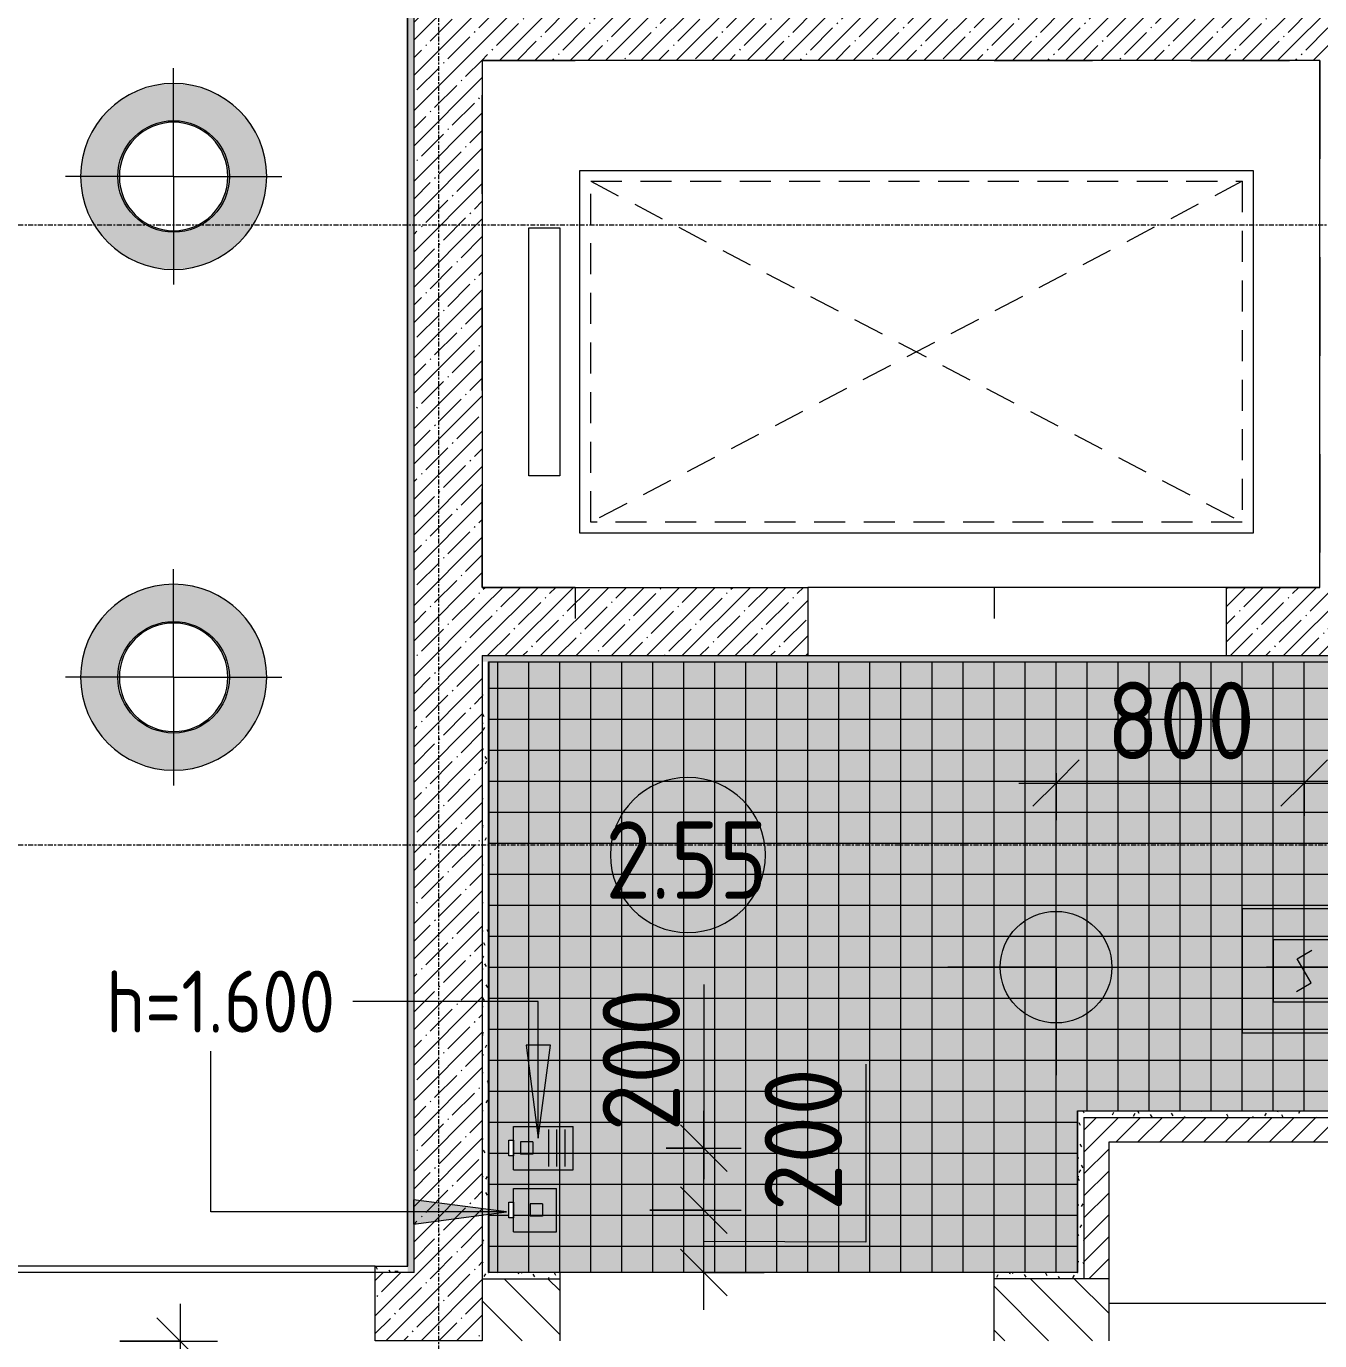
# Model space of a CAD drawing. Header units: millimetres. Extents: x 81548 to 272142, y -8553 to 29000.
# Drawn here: x 93330 to 97500, y 13400 to 17640 of the extents above; entities that cross this region are included whole.
import ezdxf

# ---------------------------------------------------------------- set-up
doc = ezdxf.new("R2010")
doc.units = ezdxf.units.MM
for name, pattern in [('200_ШТРИХ_ш1п0_6_', [160, 100, -60]), ('Осевая', [31.75, 6.35, -4.7625, 15.875, -4.7625]), ('Штрих', [635, 317.5, -317.5])]:
    doc.linetypes.add(name, pattern=pattern)
for name, color, linetype, lineweight in [('A-ANNO-DIMS', 7, 'Continuous', 9), ('A-ANNO-DIMS-100', 7, 'Continuous', 9), ('A-AREA-IDEN', 7, 'Continuous', 9), ('A-CLNG-PATT', 7, 'Continuous', 9), ('A-DETL-GENF', 7, 'Continuous', 9), ('A-DETL-GENF-1', 7, '200_ШТРИХ_ш1п0_6_', 9), ('A-WALL', 7, 'Continuous', 9), ('I-WALL', 7, 'Continuous', 9), ('Q-SPCQ', 7, 'Continuous', 9), ('Q-SPCQ-2', 7, 'Штрих', 9), ('Оси-2', 7, 'Осевая', 9)]:
    doc.layers.add(name, color=color, linetype=linetype, lineweight=lineweight)
for name, color, linetype, lineweight, true_color in [('A-ANNO-NOTE', 1, 'Continuous', 9, 0xff0000), ('A-CLNG-1', 7, 'Continuous', 9, 0xeaeaea), ('A-WALL-1', 7, 'Continuous', 9, 0x3c3c3c), ('A-WALL-FNSH-1', 7, 'Continuous', 9, 0x3c3c3c), ('G-ANNO-TEXT-1', 7, 'Continuous', 9, 0x3c3c3c), ('I-WALL-1', 7, 'Continuous', 9, 0x535353), ('Q-SPCQ-1', 7, 'Continuous', 9, 0x004000), ('Q-SPCQ-3', 7, 'Continuous', 9, 0x008040), ('Q-SPCQ-4', 1, 'Continuous', 9, 0xff0000)]:
    doc.layers.add(name, color=color, linetype=linetype, lineweight=lineweight, true_color=true_color)
doc.layers.add('A-CLNG-PATT-1', color=7, linetype='Continuous', lineweight=9, transparency=1)
doc.styles.add('GOST Common', font='GOST_Common.ttf', dxfattribs={"width": 0.9, "height": 200})
doc.styles.add('GOST Common_1', font='GOST_Common.ttf', dxfattribs={"width": 0.9, "height": 250})
doc.styles.add('ISOCPEUR', font='isocpeur.ttf', dxfattribs={"width": 0.9, "height": 250})
doc.dimstyles.new('ISO-2_5_0_9К_БОЛЬШОЙ', dxfattribs={"dimscale": 304.8, "dimtxt": 248.995294, "dimasz": 0.492126, "dimexe": 0.393701, "dimexo": 0.984252, "dimgap": 0, "dimtad": 1, "dimdec": 0, "dimrnd": 10, "dimzin": 0, "dimdsep": 46, "dimtxsty": 'ISOCPEUR', "dimblk1": 'OBLIQUE', "dimblk2": 'OBLIQUE', "dimsah": 1, "dimcen": 0.09, "dimdle": 0.393701, "dimazin": 0, "dimtfac": 1, "dimtdec": 4, "dimtix": 1, "dimtmove": 0, "dimatfit": 3, "dimfxl": 1, "dimtvp": 1, "dimtolj": 1, "dimtzin": 0, "dimarcsym": 2})
doc.dimstyles.new('ISO-2_5_0_9К_БОЛЬШОЙ_1', dxfattribs={"dimscale": 304.8, "dimtxt": 248.995294, "dimasz": 0.492126, "dimexe": 0.393701, "dimexo": 0.984252, "dimgap": 0, "dimtad": 1, "dimdec": 0, "dimrnd": 10, "dimzin": 0, "dimdsep": 46, "dimtxsty": 'ISOCPEUR', "dimblk1": 'OBLIQUE', "dimblk2": 'OBLIQUE', "dimsah": 1, "dimcen": 0.09, "dimdle": 0.393701, "dimazin": 0, "dimtfac": 1, "dimtdec": 4, "dimtix": 1, "dimtmove": 1, "dimatfit": 3, "dimfxl": 1, "dimtvp": 1, "dimtolj": 1, "dimtzin": 0, "dimarcsym": 2})
pattern_1 = [(45, (0, 0), (-57.024626, 57.024626), []), (45, (57.025, 0), (-57.024626, 57.024626), [100.806, -20.161, 3.353, -16.808])]
pattern_2 = [(45, (0, 0), (-35.35534, 35.35534), [])]
pattern_3 = [(0, (0, 0), (121.92, 30.48), [10.058, -81.382, 10.058, -81.382, -487.68]), (0, (0, 0), (121.92, 30.48), [-182.88, 10.058, -172.822, 10.058, -81.382, -213.36]), (0, (0, 0), (121.92, 30.48), [-457.2, 10.058, -50.902, 10.058, -142.342]), (120, (45.72, 15.24), (-87.356454, 90.345817), [10.058, -81.382, 10.058, -81.382, -487.68]), (120, (45.72, 15.24), (-87.356454, 90.345817), [-182.88, 10.058, -172.822, 10.058, -81.382, -213.36]), (120, (45.72, 15.24), (-87.356454, 90.345817), [-457.2, 10.058, -50.902, 10.058, -142.342]), (240, (60.96, 76.2), (-34.563546, -120.825817), [10.058, -81.382, 10.058, -81.382, -487.68]), (240, (60.96, 76.2), (-34.563546, -120.825817), [-182.88, 10.058, -172.822, 10.058, -81.382, -213.36]), (240, (60.96, 76.2), (-34.563546, -120.825817), [-457.2, 10.058, -50.902, 10.058, -142.342])]

# ---------------------------------------------------------------- blocks, each defined once
blk = doc.blocks.new('SEQ_2D_Лифт - Лифт_2700х1700 пр-23694033-Сводный план потолков 2 этажа в осях 23-33')
at = {"layer": 'A-DETL-GENF'}
for p, q in [((-1135, -495), (-1135, 675)), ((-1135, 675), (1035, 675)), ((1035, 675), (1035, -495)), ((1100, 490), (1200, 490)), ((1100, -310), (1100, 490)), ((1200, 490), (1200, -310)), ((1200, -310), (1100, -310)), ((1035, -495), (-1135, -495))]:
    blk.add_line(p, q, dxfattribs=at)
at = {"layer": 'A-DETL-GENF-1'}
for p, q in [((-1100, 640), (1000, 640)), ((-1100, -460), (-1100, 640)), ((1000, -460), (-1100, 640)), ((-1100, -460), (1000, 640)), ((1000, 640), (1000, -460)), ((1000, -460), (-1100, -460))]:
    blk.add_line(p, q, dxfattribs=at)
at = {"layer": 'Q-SPCQ-2'}
for p, q in [((-300, 850), (-300, 950)), ((1050, 850), (1050, 950)), ((-1350, -850), (-1350, 850)), ((-1350, 850), (-300, 850)), ((1050, 850), (1350, 850)), ((1350, 850), (1350, -850)), ((-300, -850), (-1350, -850)), ((1350, -850), (1050, -850))]:
    blk.add_line(p, q, dxfattribs=at)
blk = doc.blocks.new('Проводная влагозащищенная кнопка вызова - Вызывная панель экстренной видеосвязи 2-29719876-Сводный план потолков 2 этажа в осях 23-33')
at = {"layer": 'Q-SPCQ'}
for p, q in [((194.5, 229.8), (54.5, 229.8)), ((54.5, 91.2), (54.5, 229.8)), ((194.5, 91.2), (194.5, 229.8)), ((104.1, 184.7), (104.1, 144.7)), ((104.1, 184.7), (144.1, 184.7)), ((144.1, 184.7), (144.1, 144.7)), ((104.1, 144.7), (144.1, 144.7)), ((194.5, 91.2), (54.5, 91.2))]:
    blk.add_line(p, q, dxfattribs=at)
at = {"layer": 'Q-SPCQ-3'}
for p, q in [((99.5, 91.2), (149.5, 91.2)), ((99.5, 76.2), (99.5, 91.2)), ((149.5, 91.2), (149.5, 76.2)), ((149.5, 76.2), (99.5, 76.2))]:
    blk.add_line(p, q, dxfattribs=at)
blk = doc.blocks.new('Вызывная панель экстренной видеосвязи1 - Вызывная панель экстренной видеосвязи 2-29719877-Сводный план потолков 2 этажа в осях 23-33')
at = {"layer": 'Q-SPCQ'}
for p, q in [((194.5, 282.7), (54.5, 282.7)), ((54.5, 91.2), (54.5, 282.7)), ((64.5, 256.2), (184.5, 256.2)), ((194.5, 91.2), (194.5, 282.7)), ((64.5, 229.8), (184.5, 229.8)), ((64.5, 203.4), (184.5, 203.4)), ((104.5, 153.4), (104.5, 113.4)), ((104.5, 153.4), (144.5, 153.4)), ((144.5, 153.4), (144.5, 113.4)), ((194.5, 91.2), (54.5, 91.2)), ((104.5, 113.4), (144.5, 113.4))]:
    blk.add_line(p, q, dxfattribs=at)
at = {"layer": 'Q-SPCQ-3'}
for p, q in [((99.5, 91.2), (149.5, 91.2)), ((99.5, 76.2), (99.5, 91.2)), ((149.5, 91.2), (149.5, 76.2)), ((149.5, 76.2), (99.5, 76.2))]:
    blk.add_line(p, q, dxfattribs=at)
blk = doc.blocks.new('Извещатель потолочный - Монтируемые на перекрытии-30355244-Сводный план потолков 2 этажа в осях 23-33')
at = {"layer": 'Q-SPCQ'}
for p, q in [((-300, 300), (-300, -100)), ((100, 300), (-300, 300)), ((100, -100), (100, 300)), ((0, 200), (-200, 200)), ((-200, 200), (-200, 0)), ((0, 0), (0, 200)), ((-122.5, 139), (-74.9, 166.5)), ((-100, 100), (-122.5, 139)), ((-77.5, 61), (-100, 100)), ((-125.1, 33.5), (-77.5, 61)), ((-200, 0), (0, 0)), ((-300, -100), (100, -100))]:
    blk.add_line(p, q, dxfattribs=at)
blk = doc.blocks.new('DIMBLOCK42-Сводный план потолков 2 этажа в осях 23-33')
at = {"layer": 'A-ANNO-DIMS-100'}
for p, q in [((96037, 14291.7), (96037, 13717.6)), ((95339.8, 13821), (95634.5, 13821)), ((95514.5, 13821), (95339.8, 13821)), ((95514.5, 13500), (95514.5, 13821)), ((96037, 13717.6), (95514.5, 13720.5)), ((95708.4, 13620), (95394.5, 13620)), ((95514.5, 13620), (95708.4, 13620))]:
    blk.add_line(p, q, dxfattribs=at)
at = {"layer": 'A-ANNO-DIMS-100', "lineweight": 20}
for p, q in [((95514.5, 13821), (95439.5, 13896)), ((95514.5, 13821), (95589.5, 13746)), ((95514.5, 13620), (95439.5, 13695)), ((95514.5, 13620), (95589.5, 13545))]:
    blk.add_line(p, q, dxfattribs=at)
at = {"layer": 'A-ANNO-DIMS-100', "color": 0, "insert": (95710.3, 13817.6), "char_height": 250, "width": 568.858, "attachment_point": 1, "rotation": 90, "line_spacing_factor": 1.149209, "style": 'ISOCPEUR'}
blk.add_mtext('200', dxfattribs=at)
blk = doc.blocks.new('_Oblique')
at = {"color": 0, "linetype": 'ByBlock', "lineweight": -2}
blk.add_line((-0.5, -0.5), (0.5, 0.5), dxfattribs=at)
blk = doc.blocks.new('DIMBLOCK43-Сводный план потолков 2 этажа в осях 23-33')
at = {"layer": 'A-ANNO-DIMS-100'}
for p, q in [((95514.5, 14549.2), (95514.5, 13975.1)), ((95514.5, 13821), (95514.5, 14141)), ((95392.7, 14021), (95634.5, 14021)), ((95514.5, 14021), (95392.7, 14021)), ((95514.5, 13975.1), (95514.5, 13921)), ((95339.8, 13821), (95634.5, 13821)), ((95514.5, 13821), (95339.8, 13821))]:
    blk.add_line(p, q, dxfattribs=at)
at = {"layer": 'A-ANNO-DIMS-100', "lineweight": 20}
for p, q in [((95514.5, 14021), (95439.5, 14096)), ((95514.5, 14021), (95589.5, 13946)), ((95514.5, 13821), (95439.5, 13896)), ((95514.5, 13821), (95589.5, 13746))]:
    blk.add_line(p, q, dxfattribs=at)
at = {"layer": 'A-ANNO-DIMS-100', "color": 0, "insert": (95187.9, 14075.1), "char_height": 250, "width": 568.858, "attachment_point": 1, "rotation": 90, "line_spacing_factor": 1.149209, "style": 'ISOCPEUR'}
blk.add_mtext('200', dxfattribs=at)
blk = doc.blocks.new('DIMBLOCK109-Сводный план потолков 2 этажа в осях 23-33')
at = {"layer": 'A-ANNO-DIMS-100'}
for p, q in [((93826, 13519), (93826, 12010)), ((93632, 13399), (93946, 13399)), ((93826, 13399), (93632, 13399)), ((94821, 12010), (93706, 12010)), ((93826, 12010), (94821, 12010))]:
    blk.add_line(p, q, dxfattribs=at)
at = {"layer": 'A-ANNO-DIMS-100', "lineweight": 20}
for p, q in [((93826, 13399), (93751, 13474)), ((93826, 13399), (93901, 13324)), ((93826, 12010), (93751, 12085)), ((93826, 12010), (93901, 11935))]:
    blk.add_line(p, q, dxfattribs=at)
at = {"layer": 'A-ANNO-DIMS-100', "color": 0, "insert": (93499.3, 12489), "char_height": 250, "width": 517.144, "attachment_point": 1, "rotation": 90, "line_spacing_factor": 1.149209, "style": 'ISOCPEUR'}
blk.add_mtext('1/2', dxfattribs=at)
blk = doc.blocks.new('DIMBLOCK135-Сводный план потолков 2 этажа в осях 23-33')
at = {"layer": 'A-ANNO-DIMS-100'}
for p, q in [((98100.4, 14485), (98100.4, 15709)), ((98294.3, 15589), (97980.4, 15589)), ((98100.4, 15589), (98294.3, 15589)), ((97328.3, 14605), (98220.4, 14605)), ((98100.4, 14605), (97328.3, 14605))]:
    blk.add_line(p, q, dxfattribs=at)
at = {"layer": 'A-ANNO-DIMS-100', "lineweight": 20}
for p, q in [((98100.4, 15589), (98025.4, 15664)), ((98100.4, 15589), (98175.4, 15514)), ((98100.4, 14605), (98025.4, 14680)), ((98100.4, 14605), (98175.4, 14530))]:
    blk.add_line(p, q, dxfattribs=at)
at = {"layer": 'A-ANNO-DIMS-100', "color": 0, "insert": (97773.8, 14860), "char_height": 250, "width": 568.858, "attachment_point": 1, "rotation": 90, "line_spacing_factor": 1.149209, "style": 'ISOCPEUR'}
blk.add_mtext('980', dxfattribs=at)
blk = doc.blocks.new('DIMBLOCK136-Сводный план потолков 2 этажа в осях 23-33')
at = {"layer": 'A-ANNO-DIMS-100'}
for p, q in [((97450, 15093), (97450, 15318.9)), ((96650, 15230.4), (96650, 15078.9)), ((96650, 15198.9), (96650, 15230.4)), ((96530, 15198.9), (97570, 15198.9)), ((97450, 15198.9), (97450, 15093))]:
    blk.add_line(p, q, dxfattribs=at)
at = {"layer": 'A-ANNO-DIMS-100', "lineweight": 20}
for p, q in [((96650, 15198.9), (96725, 15273.9)), ((97450, 15198.9), (97525, 15273.9)), ((96650, 15198.9), (96575, 15123.9)), ((97450, 15198.9), (97375, 15123.9))]:
    blk.add_line(p, q, dxfattribs=at)
at = {"layer": 'A-ANNO-DIMS-100', "color": 0, "insert": (96813, 15525.5), "char_height": 250, "width": 568.858, "attachment_point": 1, "line_spacing_factor": 1.149209, "style": 'ISOCPEUR'}
blk.add_mtext('800', dxfattribs=at)
blk = doc.blocks.new('Марка_Помещения - Номер-25198446-Сводный план потолков 2 этажа в осях 23-33')
at = {"layer": 'A-AREA-IDEN'}
for start, end in [(360, 180), (180, 360)]:
    blk.add_arc((0, 0), 2.5, start, end, dxfattribs=at)

msp = doc.modelspace()

# ---------------------------------------------------------------- hatches: boundary and pattern name
at = {"layer": 'A-CLNG-PATT'}
h = msp.add_hatch(dxfattribs=at)
h.set_pattern_fill('FP_29', color=256, style=0, pattern_type=2)
h.set_pattern_definition([(0, (96650, 14605), (0, -100), []), (270, (96650, 14605), (-100, -6e-15), [])])
h.paths.add_polyline_path([(96719, 13621), (96719, 14141), (98479, 14141), (98479, 15589), (94821, 15589), (94821, 13621)])
h.paths.add_polyline_path([(94901.2, 13796.5), (94886.2, 13796.5), (94886.2, 13846.5), (94901.2, 13846.5)])
h.paths.add_polyline_path([(94886.2, 13996.5), (94886.2, 14046.5), (94901.2, 14046.5), (94901.2, 13996.5)])
at = {"layer": 'A-CLNG-PATT-1'}
h = msp.add_hatch(color=256, dxfattribs=at)
h.paths.add_polyline_path([(93805, 16855.5), (93863.5, 16861.3), (93919.8, 16878.3), (93971.7, 16906.1), (94017.1, 16943.4), (94054.4, 16988.8), (94082.2, 17040.7), (94099.2, 17097), (94105, 17155.5), (94099.2, 17214), (94082.2, 17270.3), (94054.4, 17322.2), (94017.1, 17367.6), (93971.7, 17404.9), (93919.8, 17432.7), (93863.5, 17449.7), (93805, 17455.5), (93746.5, 17449.7), (93690.2, 17432.7), (93638.3, 17404.9), (93592.9, 17367.6), (93555.6, 17322.2), (93527.8, 17270.3), (93510.8, 17214), (93505, 17155.5), (93510.8, 17097), (93527.8, 17040.7), (93555.6, 16988.8), (93592.9, 16943.4), (93638.3, 16906.1), (93690.2, 16878.3), (93746.5, 16861.3)])
h.paths.add_polyline_path([(93805, 16980.5), (93759.7, 16986.5), (93717.5, 17003.9), (93681.3, 17031.8), (93653.4, 17068), (93636, 17110.2), (93630, 17155.5), (93636, 17200.8), (93653.4, 17243), (93681.4, 17279.3), (93717.5, 17307.1), (93759.7, 17324.5), (93805, 17330.5), (93850.3, 17324.5), (93892.5, 17307.1), (93928.7, 17279.2), (93956.6, 17243), (93974, 17200.8), (93980, 17155.5), (93974, 17110.2), (93956.6, 17068), (93928.7, 17031.8), (93892.5, 17003.9), (93850.3, 16986.5)])
h = msp.add_hatch(color=256, dxfattribs=at)
h.paths.add_polyline_path([(93805, 15240), (93863.5, 15245.8), (93919.8, 15262.8), (93971.7, 15290.6), (94017.1, 15327.9), (94054.4, 15373.3), (94082.2, 15425.2), (94099.4, 15483.5), (94105, 15540), (94099.2, 15598.5), (94082.2, 15654.8), (94054.4, 15706.7), (94017.1, 15752.1), (93971.7, 15789.4), (93919.8, 15817.2), (93863.5, 15834.2), (93805, 15840), (93746.5, 15834.2), (93690.2, 15817.2), (93638.3, 15789.4), (93592.9, 15752.1), (93555.6, 15706.7), (93527.8, 15654.8), (93510.8, 15598.5), (93505, 15540), (93510.8, 15481.5), (93527.8, 15425.2), (93555.6, 15373.3), (93592.9, 15327.9), (93638.3, 15290.6), (93690.2, 15262.8), (93746.5, 15245.8)])
h.paths.add_polyline_path([(93805, 15365), (93759.7, 15371), (93717.5, 15388.4), (93681.3, 15416.3), (93653.4, 15452.5), (93636, 15494.7), (93630, 15540), (93636, 15585.3), (93653.4, 15627.5), (93681.3, 15663.7), (93717.5, 15691.6), (93759.7, 15709), (93805, 15715), (93850.3, 15709), (93892.5, 15691.6), (93928.7, 15663.7), (93956.6, 15627.5), (93974, 15585.3), (93980, 15540), (93974, 15494.7), (93956.6, 15452.5), (93928.7, 15416.3), (93892.5, 15388.4), (93850.3, 15371)])
h = msp.add_hatch(color=256, dxfattribs=at)
h.paths.add_polyline_path([(96719, 13621), (96719, 14141), (98479, 14141), (98479, 15589), (94821, 15589), (94821, 13621)])
h.paths.add_polyline_path([(94901.2, 13796.5), (94886.2, 13796.5), (94886.2, 13846.5), (94901.2, 13846.5)])
h.paths.add_polyline_path([(94886.2, 13996.5), (94886.2, 14046.5), (94901.2, 14046.5), (94901.2, 13996.5)])
h = msp.add_hatch(color=256, dxfattribs=at)
h.paths.add_polyline_path([(96719, 13621), (96719, 14141), (98479, 14141), (98479, 15589), (94821, 15589), (94821, 13621)])
h.paths.add_polyline_path([(94901.2, 13796.5), (94886.2, 13796.5), (94886.2, 13846.5), (94901.2, 13846.5)])
h.paths.add_polyline_path([(94886.2, 13996.5), (94886.2, 14046.5), (94901.2, 14046.5), (94901.2, 13996.5)])
at = {"layer": 'G-ANNO-TEXT-1'}
for points in [[(94980.6, 14053.3), (95020, 14353.3), (94941.1, 14353.3)], [(94878.1, 13815.4), (94578.1, 13854.9), (94578.1, 13775.9)]]:
    msp.add_hatch(color=256, dxfattribs=at).paths.add_polyline_path(points)
at = {"layer": 'I-WALL'}
h = msp.add_hatch(dxfattribs=at)
h.set_pattern_fill('FP_20', color=256, style=0, pattern_type=2)
h.set_pattern_definition(pattern_3)
h.paths.add_polyline_path([(94560, 13620), (94580, 13620), (94580, 17770), (94560, 17770), (94560, 13640)])
h = msp.add_hatch(dxfattribs=at)
h.set_pattern_fill('FP_2', color=256, style=0, pattern_type=2)
h.set_pattern_definition(pattern_1)
h.paths.add_polyline_path([(100720, 17530), (100800, 17530), (100800, 17750), (94580, 17750), (94580, 17530), (99826, 17530)])
h = msp.add_hatch(dxfattribs=at)
h.set_pattern_fill('FP_2', color=256, style=0, pattern_type=2)
h.set_pattern_definition(pattern_1)
h.paths.add_polyline_path([(94800, 13620), (94800, 17530), (94580, 17530), (94580, 13620), (94739.5, 13620)])
h = msp.add_hatch(dxfattribs=at)
h.set_pattern_fill('FP_2', color=256, style=0, pattern_type=2)
h.set_pattern_definition(pattern_1)
h.paths.add_polyline_path([(98500, 15610), (98500, 15830), (97200, 15830), (97200, 15610), (97282.7, 15610)])
h.paths.add_polyline_path([(94800, 15610), (95850, 15610), (95850, 15830), (94800, 15830)])
h = msp.add_hatch(dxfattribs=at)
h.set_pattern_fill('FP_20', color=256, style=0, pattern_type=2)
h.set_pattern_definition(pattern_3)
h.paths.add_polyline_path([(98479, 15590), (98500, 15590), (98500, 15610), (94800, 15610), (94800, 15590), (97282.7, 15590)])
h = msp.add_hatch(dxfattribs=at)
h.set_pattern_fill('FP_20', color=256, style=0, pattern_type=2)
h.set_pattern_definition(pattern_3)
h.paths.add_polyline_path([(94800, 13600), (94820, 13600), (94820, 15590), (94800, 15590), (94800, 13620)])
h = msp.add_hatch(dxfattribs=at)
h.set_pattern_fill('FP_20', color=256, style=0, pattern_type=2)
h.set_pattern_definition(pattern_3)
h.paths.add_polyline_path([(96720, 13620), (96740, 13620), (96740, 14140), (96720, 14140), (96720, 13687.6)])
h = msp.add_hatch(dxfattribs=at)
h.set_pattern_fill('FP_20', color=256, style=0, pattern_type=2)
h.set_pattern_definition(pattern_3)
h.paths.add_polyline_path([(98500, 14120), (98500, 14140), (96740, 14140), (96740, 14120), (97282.7, 14120)])
h = msp.add_hatch(dxfattribs=at)
h.set_pattern_fill('FP_5', color=256, style=0, pattern_type=2)
h.set_pattern_definition(pattern_2)
h.paths.add_polyline_path([(96740, 13600), (96820, 13600), (96820, 14120), (96740, 14120), (96740, 13620)])
h = msp.add_hatch(dxfattribs=at)
h.set_pattern_fill('FP_5', color=256, style=0, pattern_type=2)
h.set_pattern_definition(pattern_2)
h.paths.add_polyline_path([(98500, 14040), (98500, 14120), (96820, 14120), (96820, 14040), (97700, 14040)])
h = msp.add_hatch(dxfattribs=at)
h.set_pattern_fill('FP_20', color=256, style=0, pattern_type=2)
h.set_pattern_definition(pattern_3)
h.paths.add_polyline_path([(93050, 13620), (93055, 13620), (93055, 13640), (93030, 13640), (93030, 13620)])
h.paths.add_polyline_path([(94560, 13620), (94559, 13640), (94455, 13640), (94455, 13620)])
h = msp.add_hatch(dxfattribs=at)
h.set_pattern_fill('FP_2', color=256, style=0, pattern_type=2)
h.set_pattern_definition(pattern_1)
h.paths.add_polyline_path([(94739.5, 13400), (94800, 13400), (94800, 13620), (94455, 13620), (94455, 13400)])
h.paths.add_polyline_path([(93055, 13400), (93055, 13620), (93050, 13620), (93050, 13400)])
h = msp.add_hatch(dxfattribs=at)
h.set_pattern_fill('FP_20', color=256, style=0, pattern_type=2)
h.set_pattern_definition(pattern_3)
h.paths.add_polyline_path([(96450, 13600), (96740, 13600), (96740, 13620), (96450, 13620)])
h.paths.add_polyline_path([(94820, 13600), (95050, 13600), (95050, 13620), (94820, 13620)])
h = msp.add_hatch(dxfattribs=at)
h.set_pattern_fill('FP_4', color=256, style=0, pattern_type=2)
h.set_pattern_definition([(135, (0, 0), (-70.71068, -70.71068), [])])
h.paths.add_polyline_path([(96820, 13400), (96820, 13600), (96450, 13600), (96450, 13400)])
h.paths.add_polyline_path([(94800, 13400), (95050, 13400), (95050, 13600), (94800, 13600)])

# ---------------------------------------------------------------- linework, layer by layer
at = {"layer": 'A-ANNO-NOTE'}
for p, q in [((93805, 17155.5), (93805, 17504.4)), ((93805, 17155.5), (93456.1, 17155.5)), ((93805, 17155.5), (93805, 16806.6)), ((93805, 17155.5), (94153.9, 17155.5)), ((93805, 15540), (93805, 15888.9)), ((93805, 15540), (93456.1, 15540)), ((93805, 15540), (93805, 15191.1)), ((93805, 15540), (94153.9, 15540)), ((96650, 14605), (96650, 14953.9)), ((96650, 14605), (96301.1, 14605)), ((96650, 14605), (96650, 14256.1)), ((96650, 14605), (96998.9, 14605))]:
    msp.add_line(p, q, dxfattribs=at)
for centre in [(93805, 17155.5), (93805, 15540), (96650, 14605)]:
    msp.add_circle(centre, 180, dxfattribs=at)
at = {"layer": 'A-CLNG-1'}
for p, q in [((94821, 15589), (94821, 13621)), ((94821, 13621), (96719, 13621))]:
    msp.add_line(p, q, dxfattribs=at)
for centre, radius, start, end in [((93805, 17155.5), 300, 0, 180), ((93805, 17155.5), 300, 360, 180), ((93805, 17155.5), 175, 0, 180), ((93805, 17155.5), 175, 0, 180), ((93805, 17155.5), 300, 180, 360), ((93805, 17155.5), 300, 180, 360), ((93805, 17155.5), 175, 180, 0), ((93805, 17155.5), 175, 180, 360), ((93805, 15540), 300, 0, 180), ((93805, 15540), 300, 0, 180), ((93805, 15540), 175, 0, 180), ((93805, 15540), 175, 0, 180), ((93805, 15540), 300, 180, 360), ((93805, 15540), 300, 180, 360), ((93805, 15540), 175, 180, 0), ((93805, 15540), 175, 180, 0)]:
    msp.add_arc(centre, radius, start, end, dxfattribs=at)
at = {"layer": 'A-WALL'}
for p, q in [((94560, 13640), (94560, 17770)), ((94800, 15610), (94800, 13400)), ((94820, 15590), (98480, 15590)), ((94820, 13620), (94820, 15590)), ((98480, 14140), (96720, 14140)), ((96740, 14120), (96740, 13600)), ((94580, 13620), (94455, 13620)), ((94800, 13600), (95050, 13600)), ((96820, 13600), (96450, 13600)), ((94800, 13400), (94455, 13400))]:
    msp.add_line(p, q, dxfattribs=at)
at = {"layer": 'A-WALL-1'}
for p, q in [((94580, 13620), (94580, 17750)), ((94800, 17530), (94800, 15830)), ((97500, 17530), (94800, 17530)), ((97500, 15830), (97500, 17530)), ((94800, 15830), (95850, 15830)), ((95850, 15830), (95850, 15610)), ((97200, 15610), (97200, 15830)), ((97200, 15830), (97500, 15830)), ((94800, 15610), (98500, 15610)), ((96720, 13620), (96720, 14140)), ((96740, 14120), (98500, 14120)), ((96820, 14040), (96820, 13400)), ((97620, 14040), (96820, 14040)), ((94455, 13400), (94455, 13640)), ((94455, 13640), (94560, 13640)), ((94820, 13620), (94821, 13620)), ((95050, 13620), (95050, 13400)), ((96450, 13400), (96450, 13620)), ((96719, 13620), (96720, 13620))]:
    msp.add_line(p, q, dxfattribs=at)
at = {"layer": 'A-WALL-FNSH-1'}
for p, q in [((94559, 13640), (94559, 17771)), ((98479, 15589), (94821, 15589)), ((96719, 13621), (96719, 14141)), ((96719, 14141), (98479, 14141)), ((94455, 13641), (94560, 13641)), ((94455, 13640), (94455, 13641)), ((94821, 13620), (94821, 13621)), ((95050, 13620), (94821, 13620)), ((95050, 13621), (95050, 13620)), ((96450, 13620), (96450, 13621)), ((96719, 13620), (96450, 13620))]:
    msp.add_line(p, q, dxfattribs=at)
at = {"layer": 'G-ANNO-TEXT-1'}
for p, q in [((94980.6, 14493.9), (94382.6, 14493.9)), ((94980.6, 14053.3), (94980.6, 14493.9)), ((93925, 13815.4), (93924.9, 14334.3)), ((95020, 14353.3), (94941.1, 14353.3)), ((94941.1, 14353.3), (94980.6, 14053.3)), ((94980.6, 14053.3), (95020, 14353.3)), ((94878.1, 13815.4), (94578.1, 13854.9)), ((94578.1, 13854.9), (94578.1, 13775.9)), ((94878.1, 13815.4), (93925, 13815.4)), ((94578.1, 13775.9), (94878.1, 13815.4))]:
    msp.add_line(p, q, dxfattribs=at)
at = {"layer": 'I-WALL-1'}
for p, q in [((97200, 15830), (95850, 15830)), ((94455, 13641), (93055, 13641)), ((94455, 13640), (93055, 13640)), ((94455, 13620), (93055, 13620)), ((96450, 13620), (95050, 13620)), ((97520, 13520), (96820, 13520))]:
    msp.add_line(p, q, dxfattribs=at)
at = {"layer": 'Оси-2'}
for p, q in [((94660, 593.7), (94660, 19415.1)), ((84847.6, 17000), (122738, 17000)), ((84847.6, 15000), (122160, 15000))]:
    msp.add_line(p, q, dxfattribs=at)

# ---------------------------------------------------------------- block references
at = {"layer": 'A-AREA-IDEN', "xscale": 99.99999999999993, "yscale": 99.99999999999993, "zscale": 99.99999999999993}
msp.add_blockref('Марка_Помещения - Номер-25198446-Сводный план потолков 2 этажа в осях 23-33', (95463, 14966.8), dxfattribs=at)
at = {"layer": 'Q-SPCQ-1', "rotation": 180}
msp.add_blockref('SEQ_2D_Лифт - Лифт_2700х1700 пр-23694033-Сводный план потолков 2 этажа в осях 23-33', (96150, 16680), dxfattribs=at)
at = {"layer": 'Q-SPCQ-3', "rotation": 270}
for name, p in [('Вызывная панель экстренной видеосвязи1 - Вызывная панель экстренной видеосвязи 2-29719877-Сводный план потолков 2 этажа в осях 23-33', (94810, 14146)), ('Проводная влагозащищенная кнопка вызова - Вызывная панель экстренной видеосвязи 2-29719876-Сводный план потолков 2 этажа в осях 23-33', (94810, 13946))]:
    msp.add_blockref(name, p, dxfattribs=at)
at = {"layer": 'Q-SPCQ-4'}
msp.add_blockref('Извещатель потолочный - Монтируемые на перекрытии-30355244-Сводный план потолков 2 этажа в осях 23-33', (97550, 14493), dxfattribs=at)

# ---------------------------------------------------------------- texts
at = {"layer": 'A-AREA-IDEN', "insert": (95197.2, 15075.4), "char_height": 250, "width": 663.797, "attachment_point": 1, "style": 'GOST Common_1'}
msp.add_mtext('2.55', dxfattribs=at)
at = {"layer": 'G-ANNO-TEXT-1', "insert": (93586.3, 14593.9), "char_height": 200, "width": 966.835, "attachment_point": 1, "style": 'GOST Common'}
msp.add_mtext('h=1.600', dxfattribs=at)

# ---------------------------------------------------------------- dimensions: what is measured, and where the dimension line sits
at = {"layer": 'A-ANNO-DIMS'}
dim = msp.add_linear_dim(base=(98100.4, 15589), p1=(97028.3, 14605), p2=(97994.3, 15589), angle=90, dimstyle='ISO-2_5_0_9К_БОЛЬШОЙ', override={"dimpost": '<>', "dimfxl": 1378.946873}, dxfattribs=at)
dim.commit()
dim.dimension.update_dxf_attribs({"geometry": 'DIMBLOCK135-Сводный план потолков 2 этажа в осях 23-33', "text_midpoint": (97975.4, 15097)})
dim = msp.add_linear_dim(base=(97450, 15198.9), p1=(96650, 14930.4), p2=(97450, 14793), dimstyle='ISO-2_5_0_9К_БОЛЬШОЙ', override={"dimpost": '<>', "dimfxl": 811.716942}, dxfattribs=at)
dim.commit()
dim.dimension.update_dxf_attribs({"geometry": 'DIMBLOCK136-Сводный план потолков 2 этажа в осях 23-33', "text_midpoint": (97050, 15323.9)})
for base, p1, p2, override, picture, middle in [((95514.5, 14021), (95039.8, 13821), (95092.7, 14021), {"dimpost": '<>', "dimfxl": 206.866811}, 'DIMBLOCK43-Сводный план потолков 2 этажа в осях 23-33', (95354.6, 14359.6)), ((95514.5, 13821), (95408.4, 13620), (95039.8, 13821), {"dimpost": '<>', "dimfxl": 419.878002}, 'DIMBLOCK42-Сводный план потолков 2 этажа в осях 23-33', (95877, 14102))]:
    dim = msp.add_linear_dim(base=base, p1=p1, p2=p2, angle=90, dimstyle='ISO-2_5_0_9К_БОЛЬШОЙ_1', override=override, dxfattribs=at)
    dim.commit()
    dim.dimension.update_dxf_attribs({"geometry": picture, "text_midpoint": middle, "dimtype": 160, "text_rotation": 90})
dim = msp.add_linear_dim(base=(93826, 12010), p1=(93932, 13399), p2=(95121, 12010), angle=90, text='1/2', dimstyle='ISO-2_5_0_9К_БОЛЬШОЙ', override={"dimpost": '<>', "dimfxl": 1828.385395}, dxfattribs=at)
dim.commit()
dim.dimension.update_dxf_attribs({"geometry": 'DIMBLOCK109-Сводный план потолков 2 этажа в осях 23-33', "text_midpoint": (93701, 12704.5)})

doc.saveas('drawing.dxf')
